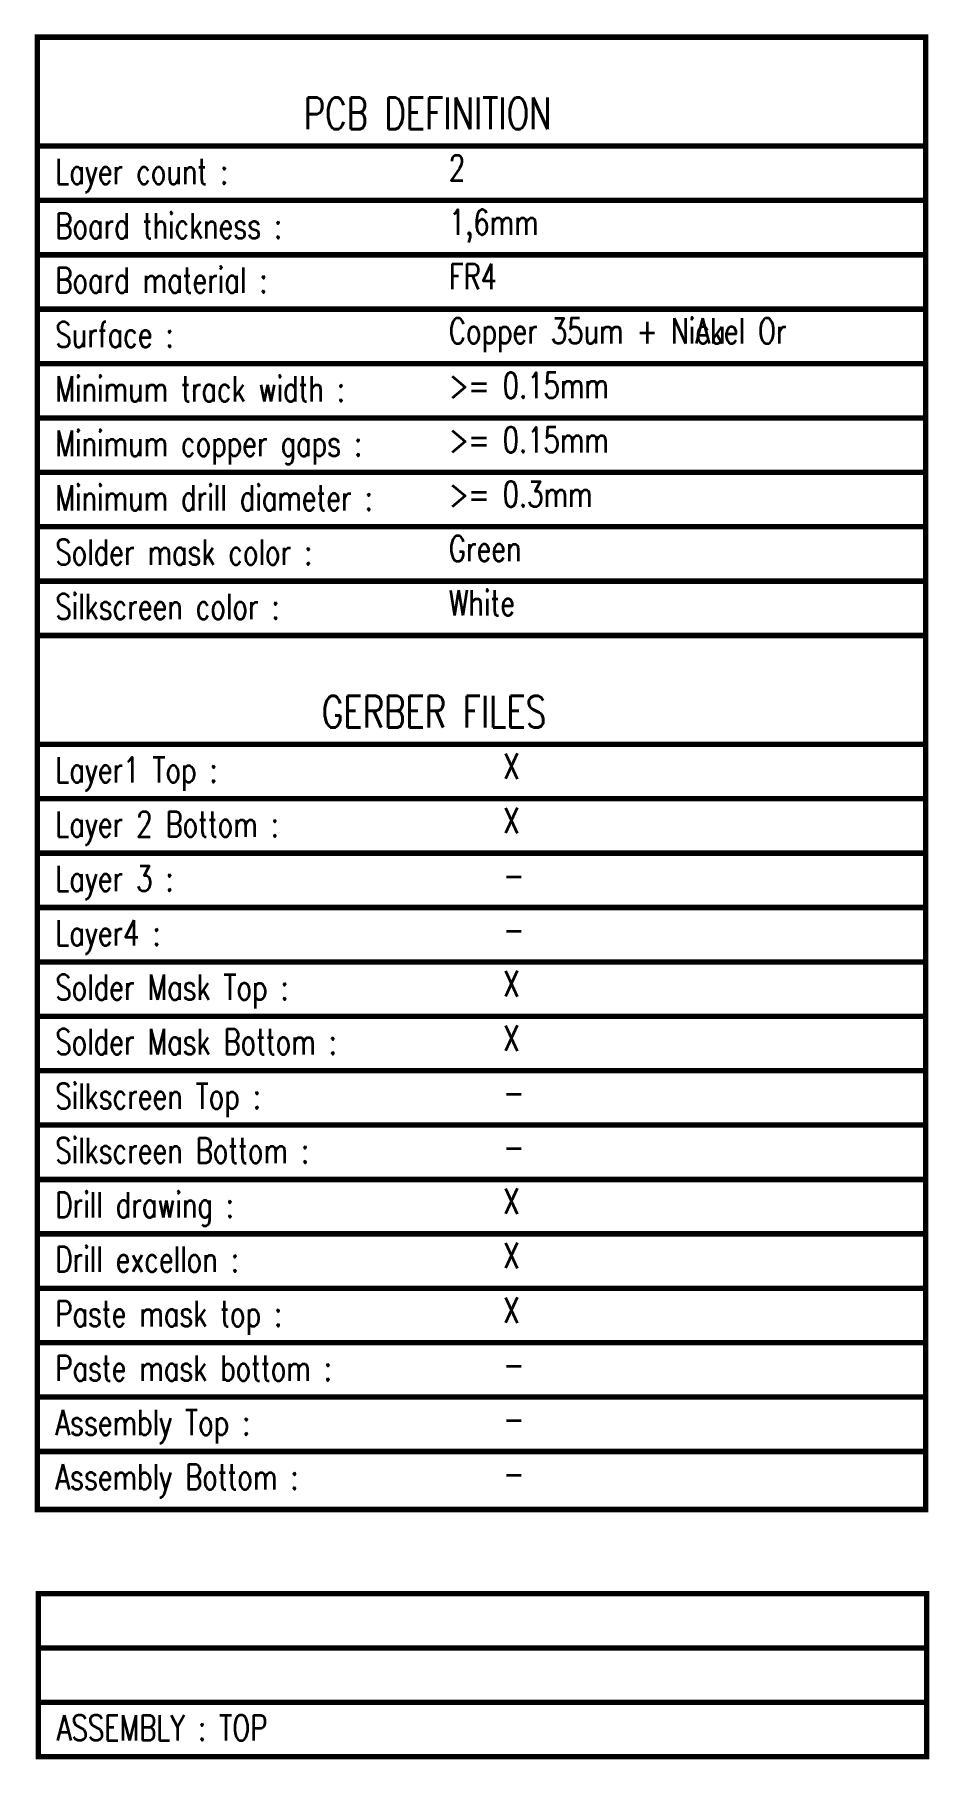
# Model space of a CAD drawing. Extents: x 0 to 128, y -3 to 92.
# Drawn here: x 78.4 to 127.8, y -3.4 to 91.7 of the extents above; entities that cross this region are included whole.
import ezdxf
from ezdxf.enums import TextEntityAlignment as Align

# ---------------------------------------------------------------- set-up
doc = ezdxf.new("R2010")
doc.units = 0
for name, color, linetype in [('2D_LINE_00', 34, 'CONTINUOUS'), ('2D_LINE_19', 254, 'CONTINUOUS'), ('TEXT_19', 254, 'CONTINUOUS'), ('TEXT_27', 57, 'CONTINUOUS')]:
    doc.layers.add(name, color=color, linetype=linetype)
doc.styles.add('W0$1', font='simplex', dxfattribs={"width": 0.75})
doc.styles.add('W0$2', font='simplex', dxfattribs={"width": 0.75})

# ---------------------------------------------------------------- blocks, each defined once
blk = doc.blocks.new('SMOOTH_0$3')
at = {"const_width": 0.15}
blk.add_lwpolyline([(-0.075, 0, 1), (0.075, 0, 1)], format="xyb", close=True, dxfattribs=at)
blk = doc.blocks.new('DRAWING_1')
at = {"layer": '2D_LINE_19', "const_width": 0.3}
blk.add_lwpolyline([(0, 0), (49, 0), (49, -81.2), (0, -81.2)], close=True, dxfattribs=at)
at = {"layer": '2D_LINE_19'}
for p in [(0, 0), (49, 0), (0, -81.2), (49, -81.2)]:
    blk.add_blockref('SMOOTH_0$3', p, dxfattribs=at)
blk = doc.blocks.new('DRAWING_2')
at = {"layer": '2D_LINE_19', "const_width": 0.3}
blk.add_lwpolyline([(0, 0), (49, 0)], dxfattribs=at)
at = {"layer": '2D_LINE_19'}
for p in [(0, 0), (49, 0)]:
    blk.add_blockref('SMOOTH_0$3', p, dxfattribs=at)
blk = doc.blocks.new('DRAWING_3')
at = {"layer": '2D_LINE_19', "const_width": 0.3}
blk.add_lwpolyline([(0, 0), (49, 0)], dxfattribs=at)
at = {"layer": '2D_LINE_19'}
for p in [(0, 0), (49, 0)]:
    blk.add_blockref('SMOOTH_0$3', p, dxfattribs=at)
blk = doc.blocks.new('DRAWING_4')
at = {"layer": '2D_LINE_19', "const_width": 0.3}
blk.add_lwpolyline([(0, 0), (49, 0)], dxfattribs=at)
at = {"layer": '2D_LINE_19'}
for p in [(0, 0), (49, 0)]:
    blk.add_blockref('SMOOTH_0$3', p, dxfattribs=at)
blk = doc.blocks.new('DRAWING_5')
at = {"layer": '2D_LINE_19', "const_width": 0.3}
blk.add_lwpolyline([(0, 0), (49, 0)], dxfattribs=at)
at = {"layer": '2D_LINE_19'}
for p in [(0, 0), (49, 0)]:
    blk.add_blockref('SMOOTH_0$3', p, dxfattribs=at)
blk = doc.blocks.new('DRAWING_6')
at = {"layer": '2D_LINE_19', "const_width": 0.3}
blk.add_lwpolyline([(0, 0), (49, 0)], dxfattribs=at)
at = {"layer": '2D_LINE_19'}
for p in [(0, 0), (49, 0)]:
    blk.add_blockref('SMOOTH_0$3', p, dxfattribs=at)
blk = doc.blocks.new('DRAWING_7')
at = {"layer": '2D_LINE_19', "const_width": 0.3}
blk.add_lwpolyline([(0, 0), (49, 0)], dxfattribs=at)
at = {"layer": '2D_LINE_19'}
for p in [(0, 0), (49, 0)]:
    blk.add_blockref('SMOOTH_0$3', p, dxfattribs=at)
blk = doc.blocks.new('DRAWING_8')
at = {"layer": '2D_LINE_19', "const_width": 0.3}
blk.add_lwpolyline([(0, 0), (49, 0)], dxfattribs=at)
at = {"layer": '2D_LINE_19'}
for p in [(0, 0), (49, 0)]:
    blk.add_blockref('SMOOTH_0$3', p, dxfattribs=at)
blk = doc.blocks.new('DRAWING_9')
at = {"layer": '2D_LINE_19', "const_width": 0.3}
blk.add_lwpolyline([(0, 0), (49, 0)], dxfattribs=at)
at = {"layer": '2D_LINE_19'}
for p in [(0, 0), (49, 0)]:
    blk.add_blockref('SMOOTH_0$3', p, dxfattribs=at)
blk = doc.blocks.new('DRAWING_10')
at = {"layer": '2D_LINE_19', "const_width": 0.3}
blk.add_lwpolyline([(0, 0), (49, 0)], dxfattribs=at)
at = {"layer": '2D_LINE_19'}
for p in [(0, 0), (49, 0)]:
    blk.add_blockref('SMOOTH_0$3', p, dxfattribs=at)
blk = doc.blocks.new('DRAWING_11')
at = {"layer": '2D_LINE_19', "const_width": 0.3}
blk.add_lwpolyline([(0, 0), (49, 0)], dxfattribs=at)
at = {"layer": '2D_LINE_19'}
for p in [(0, 0), (49, 0)]:
    blk.add_blockref('SMOOTH_0$3', p, dxfattribs=at)
blk = doc.blocks.new('DRAWING_12')
at = {"layer": '2D_LINE_19', "const_width": 0.3}
blk.add_lwpolyline([(0, 0), (49, 0)], dxfattribs=at)
at = {"layer": '2D_LINE_19'}
for p in [(0, 0), (49, 0)]:
    blk.add_blockref('SMOOTH_0$3', p, dxfattribs=at)
blk = doc.blocks.new('DRAWING_13')
at = {"layer": '2D_LINE_19', "const_width": 0.3}
blk.add_lwpolyline([(0, 0), (49, 0)], dxfattribs=at)
at = {"layer": '2D_LINE_19'}
for p in [(0, 0), (49, 0)]:
    blk.add_blockref('SMOOTH_0$3', p, dxfattribs=at)
blk = doc.blocks.new('DRAWING_14')
at = {"layer": '2D_LINE_19', "const_width": 0.3}
blk.add_lwpolyline([(0, 0), (49, 0)], dxfattribs=at)
at = {"layer": '2D_LINE_19'}
for p in [(0, 0), (49, 0)]:
    blk.add_blockref('SMOOTH_0$3', p, dxfattribs=at)
blk = doc.blocks.new('DRAWING_15')
at = {"layer": '2D_LINE_19', "const_width": 0.3}
blk.add_lwpolyline([(0, 0), (49, 0)], dxfattribs=at)
at = {"layer": '2D_LINE_19'}
for p in [(0, 0), (49, 0)]:
    blk.add_blockref('SMOOTH_0$3', p, dxfattribs=at)
blk = doc.blocks.new('DRAWING_16')
at = {"layer": '2D_LINE_19', "const_width": 0.3}
blk.add_lwpolyline([(0, 0), (49, 0)], dxfattribs=at)
at = {"layer": '2D_LINE_19'}
for p in [(0, 0), (49, 0)]:
    blk.add_blockref('SMOOTH_0$3', p, dxfattribs=at)
blk = doc.blocks.new('DRAWING_17')
at = {"layer": '2D_LINE_19', "const_width": 0.3}
blk.add_lwpolyline([(0, 0), (49, 0)], dxfattribs=at)
at = {"layer": '2D_LINE_19'}
for p in [(0, 0), (49, 0)]:
    blk.add_blockref('SMOOTH_0$3', p, dxfattribs=at)
blk = doc.blocks.new('DRAWING_18')
at = {"layer": '2D_LINE_19', "const_width": 0.3}
blk.add_lwpolyline([(0, 0), (49, 0)], dxfattribs=at)
at = {"layer": '2D_LINE_19'}
for p in [(0, 0), (49, 0)]:
    blk.add_blockref('SMOOTH_0$3', p, dxfattribs=at)
blk = doc.blocks.new('DRAWING_19')
at = {"layer": '2D_LINE_19', "const_width": 0.3}
blk.add_lwpolyline([(0, 0), (49, 0)], dxfattribs=at)
at = {"layer": '2D_LINE_19'}
for p in [(0, 0), (49, 0)]:
    blk.add_blockref('SMOOTH_0$3', p, dxfattribs=at)
blk = doc.blocks.new('DRAWING_20')
at = {"layer": '2D_LINE_19', "const_width": 0.3}
blk.add_lwpolyline([(0, 0), (49, 0)], dxfattribs=at)
at = {"layer": '2D_LINE_19'}
for p in [(0, 0), (49, 0)]:
    blk.add_blockref('SMOOTH_0$3', p, dxfattribs=at)
blk = doc.blocks.new('DRAWING_21')
at = {"layer": '2D_LINE_19', "const_width": 0.3}
blk.add_lwpolyline([(0, 0), (49, 0)], dxfattribs=at)
at = {"layer": '2D_LINE_19'}
for p in [(0, 0), (49, 0)]:
    blk.add_blockref('SMOOTH_0$3', p, dxfattribs=at)
blk = doc.blocks.new('DRAWING_22')
at = {"layer": '2D_LINE_19', "const_width": 0.3}
blk.add_lwpolyline([(0, 0), (49, 0)], dxfattribs=at)
at = {"layer": '2D_LINE_19'}
for p in [(0, 0), (49, 0)]:
    blk.add_blockref('SMOOTH_0$3', p, dxfattribs=at)
blk = doc.blocks.new('DRAWING_23')
at = {"layer": '2D_LINE_19', "const_width": 0.3}
blk.add_lwpolyline([(0, 0), (49, 0)], dxfattribs=at)
at = {"layer": '2D_LINE_19'}
for p in [(0, 0), (49, 0)]:
    blk.add_blockref('SMOOTH_0$3', p, dxfattribs=at)
blk = doc.blocks.new('DRAWING_24')
at = {"layer": '2D_LINE_19', "const_width": 0.3}
blk.add_lwpolyline([(0, 0), (49, 0)], dxfattribs=at)
at = {"layer": '2D_LINE_19'}
for p in [(0, 0), (49, 0)]:
    blk.add_blockref('SMOOTH_0$3', p, dxfattribs=at)
blk = doc.blocks.new('DRAWING_25')
at = {"layer": '2D_LINE_19', "const_width": 0.3}
blk.add_lwpolyline([(0, 0), (49, 0)], dxfattribs=at)
at = {"layer": '2D_LINE_19'}
for p in [(0, 0), (49, 0)]:
    blk.add_blockref('SMOOTH_0$3', p, dxfattribs=at)
blk = doc.blocks.new('DRAWING_26')
at = {"layer": '2D_LINE_00', "const_width": 0.3}
blk.add_lwpolyline([(0, 0), (49, 0), (49, -9), (0, -9)], close=True, dxfattribs=at)
at = {"layer": '2D_LINE_00'}
for p in [(0, 0), (49, 0), (0, -9), (49, -9)]:
    blk.add_blockref('SMOOTH_0$3', p, dxfattribs=at)
blk = doc.blocks.new('DRAWING_27')
at = {"layer": '2D_LINE_00', "const_width": 0.3}
blk.add_lwpolyline([(0, 0), (49, 0)], dxfattribs=at)
at = {"layer": '2D_LINE_00'}
for p in [(0, 0), (49, 0)]:
    blk.add_blockref('SMOOTH_0$3', p, dxfattribs=at)
blk = doc.blocks.new('DRAWING_28')
at = {"layer": '2D_LINE_00', "const_width": 0.3}
blk.add_lwpolyline([(0, 0), (49, 0)], dxfattribs=at)
at = {"layer": '2D_LINE_00'}
for p in [(0, 0), (49, 0)]:
    blk.add_blockref('SMOOTH_0$3', p, dxfattribs=at)

msp = doc.modelspace()

# ---------------------------------------------------------------- block references
for name, p in [('DRAWING_1', (78.573, 91.58)), ('DRAWING_23', (78.573, 85.58)), ('DRAWING_2', (78.573, 82.58)), ('DRAWING_3', (78.573, 79.58)), ('DRAWING_4', (78.573, 76.58)), ('DRAWING_5', (78.573, 73.58)), ('DRAWING_6', (78.573, 70.58)), ('DRAWING_12', (78.573, 67.58)), ('DRAWING_13', (78.573, 64.58)), ('DRAWING_24', (78.573, 61.58)), ('DRAWING_25', (78.573, 58.58)), ('DRAWING_7', (78.573, 52.58)), ('DRAWING_8', (78.573, 49.58)), ('DRAWING_9', (78.573, 46.58)), ('DRAWING_10', (78.573, 43.58)), ('DRAWING_11', (78.573, 40.58)), ('DRAWING_14', (78.573, 37.58)), ('DRAWING_15', (78.573, 34.58)), ('DRAWING_16', (78.573, 31.58)), ('DRAWING_17', (78.573, 28.58)), ('DRAWING_18', (78.573, 25.58)), ('DRAWING_19', (78.573, 22.58)), ('DRAWING_20', (78.573, 19.58)), ('DRAWING_21', (78.573, 16.58)), ('DRAWING_22', (78.573, 13.58)), ('DRAWING_26', (78.633, 5.74)), ('DRAWING_27', (78.633, 2.74)), ('DRAWING_28', (78.633, -0.26))]:
    msp.add_blockref(name, p)

# ---------------------------------------------------------------- texts
at = {"layer": 'TEXT_19', "width": 0.75}
for s, height, style, p in [('PCB DEFINITION', 1.75, 'W0$2', (93.273, 87.38)), ('PCB DEFINITION', 1.75, 'W0$2', (93.273, 87.38)), ('Layer count :', 1.4, 'W0$1', (79.573, 84.18)), ('Layer count :', 1.4, 'W0$1', (79.573, 84.18)), ('2', 1.4, 'W0$1', (101.273, 84.38)), ('2', 1.4, 'W0$1', (101.273, 84.38)), ('Board thickness :', 1.4, 'W0$1', (79.573, 81.18)), ('Board thickness :', 1.4, 'W0$1', (79.573, 81.18)), ('1,6mm', 1.4, 'W0$1', (101.273, 81.38)), ('1,6mm', 1.4, 'W0$1', (101.273, 81.38)), ('FR4', 1.4, 'W0$1', (101.273, 78.38)), ('FR4', 1.4, 'W0$1', (101.273, 78.38)), ('Board material :', 1.4, 'W0$1', (79.573, 78.18)), ('Board material :', 1.4, 'W0$1', (79.573, 78.18)), ('Copper 35um + NiAu', 1.4, 'W0$1', (101.273, 75.38)), ('Copper 35um + Nickel Or', 1.4, 'W0$1', (101.273, 75.38)), ('Surface :', 1.4, 'W0$1', (79.573, 75.18)), ('Surface :', 1.4, 'W0$1', (79.573, 75.18)), ('Minimum track width :', 1.4, 'W0$1', (79.573, 72.18)), ('Minimum track width :', 1.4, 'W0$1', (79.573, 72.18)), ('>= 0.15mm', 1.4, 'W0$1', (101.273, 72.38)), ('>= 0.15mm', 1.4, 'W0$1', (101.273, 72.38)), ('Minimum copper gaps :', 1.4, 'W0$1', (79.573, 69.18)), ('Minimum copper gaps :', 1.4, 'W0$1', (79.573, 69.18)), ('>= 0.15mm', 1.4, 'W0$1', (101.273, 69.38)), ('>= 0.15mm', 1.4, 'W0$1', (101.273, 69.38)), ('Minimum drill diameter :', 1.4, 'W0$1', (79.573, 66.18)), ('Minimum drill diameter :', 1.4, 'W0$1', (79.573, 66.18)), ('>= 0.3mm', 1.4, 'W0$1', (101.273, 66.38)), ('>= 0.3mm', 1.4, 'W0$1', (101.273, 66.38)), ('Solder mask color :', 1.4, 'W0$1', (79.573, 63.18)), ('Solder mask color :', 1.4, 'W0$1', (79.573, 63.18)), ('Green', 1.4, 'W0$1', (101.273, 63.38)), ('Green', 1.4, 'W0$1', (101.273, 63.38)), ('Silkscreen color :', 1.4, 'W0$1', (79.573, 60.18)), ('White', 1.4, 'W0$1', (101.273, 60.38)), ('GERBER FILES', 1.75, 'W0$2', (94.273, 54.38)), ('Layer1 Top :', 1.4, 'W0$1', (79.573, 51.18)), ('X', 1.4, 'W0$1', (104.273, 51.38)), ('Layer 2 Bottom :', 1.4, 'W0$1', (79.573, 48.18)), ('X', 1.4, 'W0$1', (104.273, 48.38)), ('Layer 3 :', 1.4, 'W0$1', (79.573, 45.18)), ('-', 1.4, 'W0$1', (104.273, 45.38)), ('Layer4 :', 1.4, 'W0$1', (79.573, 42.18)), ('-', 1.4, 'W0$1', (104.273, 42.38)), ('X', 1.4, 'W0$1', (104.273, 39.38)), ('Solder Mask Top :', 1.4, 'W0$1', (79.573, 39.18)), ('Solder Mask Bottom :', 1.4, 'W0$1', (79.573, 36.18)), ('X', 1.4, 'W0$1', (104.273, 36.38)), ('Silkscreen Top :', 1.4, 'W0$1', (79.573, 33.18)), ('-', 1.4, 'W0$1', (104.273, 33.38)), ('Silkscreen Bottom :', 1.4, 'W0$1', (79.573, 30.18)), ('-', 1.4, 'W0$1', (104.273, 30.38)), ('Drill drawing :', 1.4, 'W0$1', (79.573, 27.18)), ('X', 1.4, 'W0$1', (104.273, 27.38)), ('Drill excellon :', 1.4, 'W0$1', (79.573, 24.18)), ('X', 1.4, 'W0$1', (104.273, 24.38)), ('X', 1.4, 'W0$1', (104.273, 21.38)), ('Paste mask top :', 1.4, 'W0$1', (79.573, 21.18)), ('Paste mask bottom :', 1.4, 'W0$1', (79.573, 18.18)), ('-', 1.4, 'W0$1', (104.273, 18.38)), ('Assembly Top :', 1.4, 'W0$1', (79.573, 15.18)), ('-', 1.4, 'W0$1', (104.273, 15.38)), ('Assembly Bottom :', 1.4, 'W0$1', (79.573, 12.18)), ('-', 1.4, 'W0$1', (104.273, 12.38))]:
    msp.add_text(s, height=height, dxfattribs=dict(at, style=style)).set_placement(p, align=Align.MIDDLE_LEFT)
at = {"layer": 'TEXT_27', "style": 'W0$1', "width": 0.75}
msp.add_text('ASSEMBLY : TOP', height=1.4, dxfattribs=at).set_placement((79.653, -1.66), align=Align.MIDDLE_LEFT)

doc.saveas('drawing.dxf')
